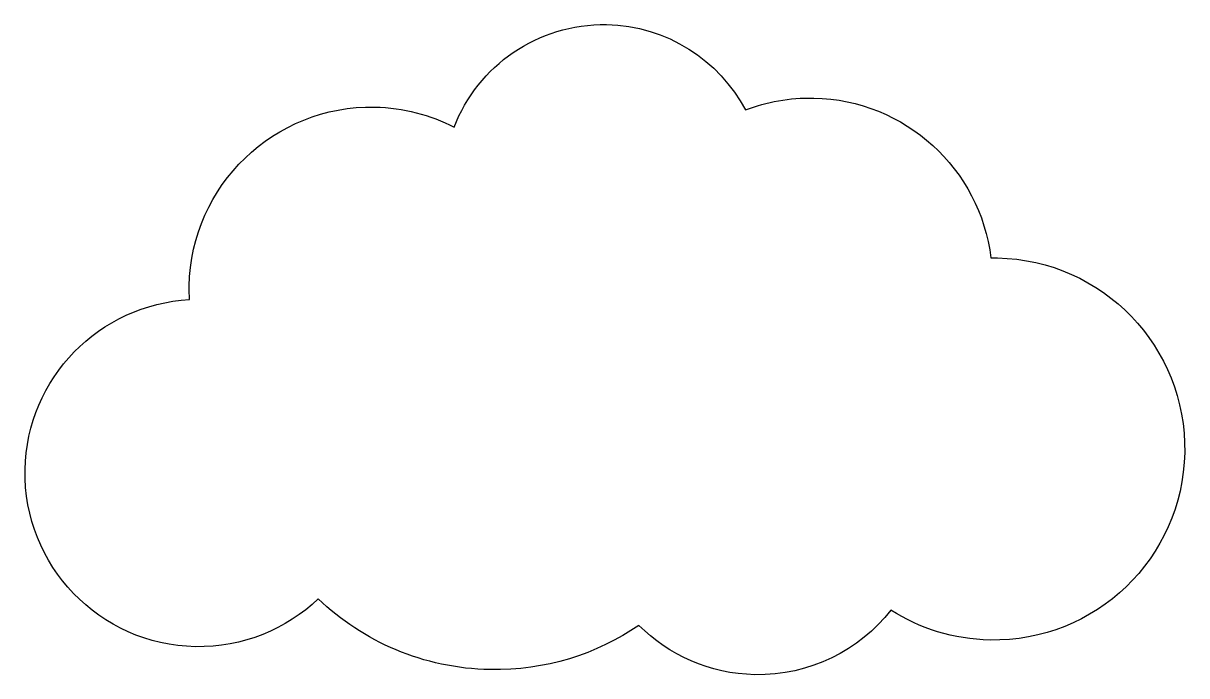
# Model space of a CAD drawing. Header units: centimetres. Extents: x -18.7 to 18.7, y -10.5 to 10.5.
import ezdxf

# ---------------------------------------------------------------- set-up
doc = ezdxf.new("R2010")
doc.units = ezdxf.units.CM
doc.header["$MEASUREMENT"] = 0
doc.layers.add('Layer 1', color=7, linetype='Continuous')

msp = doc.modelspace()

# ---------------------------------------------------------------- linework, layer by layer
at = {"layer": 'Layer 1'}
msp.add_open_spline([(12.64736, 2.93434), (12.57608, 2.93537), (12.50782, 2.93413), (12.43966, 2.93296), (12.43966, 2.93296), (12.08843, 5.78866), (9.68725, 8.02664), (6.7272, 8.08281), (6.7272, 8.08281), (5.95306, 8.09792), (5.2122, 7.95838), (4.53047, 7.69869), (4.53047, 7.69869), (3.67555, 9.30346), (2.00296, 10.41112), (0.05592, 10.44787), (0.05592, 10.44787), (-2.17304, 10.49063), (-4.09388, 9.11307), (-4.85932, 7.15013), (-4.85932, 7.15013), (-5.6259, 7.54097), (-6.48783, 7.7746), (-7.40742, 7.79206), (-7.40742, 7.79206), (-10.65044, 7.85381), (-13.33118, 5.27442), (-13.39261, 2.02938), (-13.39261, 2.02938), (-13.39536, 1.88113), (-13.38671, 1.73556), (-13.3798, 1.5898), (-13.3798, 1.5898), (-16.28647, 1.44044), (-18.6256, -0.93035), (-18.68158, -3.88506), (-18.68158, -3.88506), (-18.73974, -6.97468), (-16.28356, -9.5272), (-13.19306, -9.58567), (-13.19306, -9.58567), (-11.66234, -9.61467), (-10.26253, -9.02428), (-9.23365, -8.04579), (-9.23365, -8.04579), (-7.79016, -9.42292), (-5.84746, -10.28504), (-3.69476, -10.32578), (-3.69476, -10.32578), (-1.92038, -10.35949), (-0.26571, -9.82815), (1.09785, -8.90026), (1.09785, -8.90026), (2.05974, -9.85562), (3.37276, -10.45998), (4.8357, -10.48771), (4.8357, -10.48771), (6.60965, -10.52102), (8.19699, -9.70065), (9.21781, -8.40798), (9.21781, -8.40798), (10.14285, -8.99834), (11.23505, -9.35024), (12.41149, -9.3726), (12.41149, -9.3726), (15.809, -9.43729), (18.61761, -6.73473), (18.68137, -3.33637), (18.68137, -3.33637), (18.74744, 0.06273), (16.04469, 2.86957), (12.64736, 2.93434)], degree=3, knots=[0, 0, 0, 0, 0.05263158, 0.05263158, 0.05263158, 0.05263158, 0.10526316, 0.10526316, 0.10526316, 0.10526316, 0.15789474, 0.15789474, 0.15789474, 0.15789474, 0.21052632, 0.21052632, 0.21052632, 0.21052632, 0.26315789, 0.26315789, 0.26315789, 0.26315789, 0.31578947, 0.31578947, 0.31578947, 0.31578947, 0.36842105, 0.36842105, 0.36842105, 0.36842105, 0.42105263, 0.42105263, 0.42105263, 0.42105263, 0.47368421, 0.47368421, 0.47368421, 0.47368421, 0.52631579, 0.52631579, 0.52631579, 0.52631579, 0.57894737, 0.57894737, 0.57894737, 0.57894737, 0.63157895, 0.63157895, 0.63157895, 0.63157895, 0.68421053, 0.68421053, 0.68421053, 0.68421053, 0.73684211, 0.73684211, 0.73684211, 0.73684211, 0.78947368, 0.78947368, 0.78947368, 0.78947368, 0.84210526, 0.84210526, 0.84210526, 0.84210526, 0.89473684, 0.89473684, 0.89473684, 0.89473684, 1, 1, 1, 1], dxfattribs=at)

doc.saveas('drawing.dxf')
